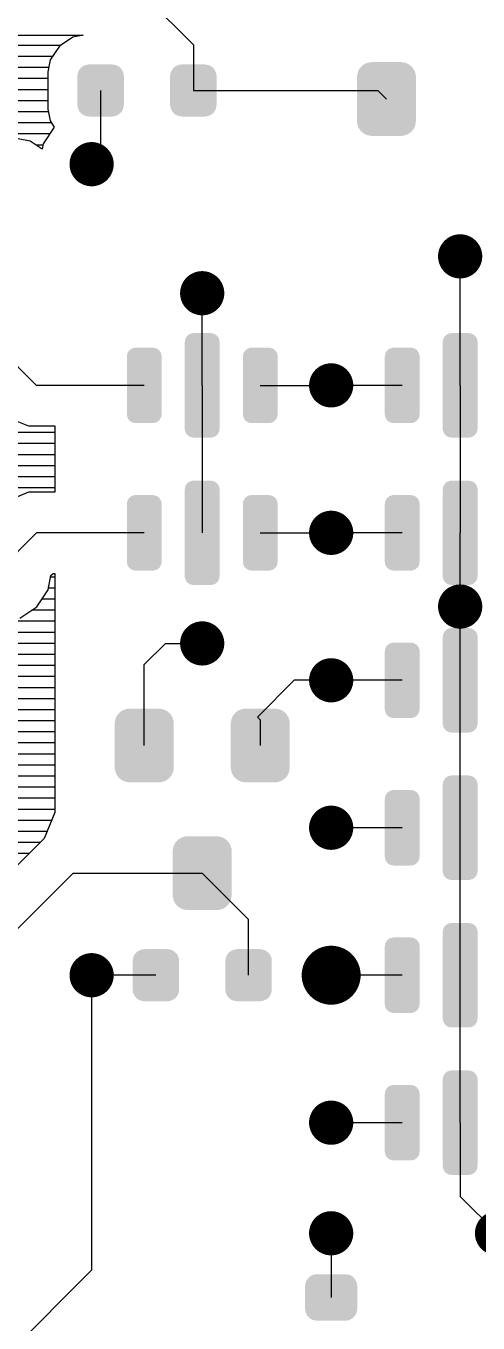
# Model space of a CAD drawing. Extents: x 295 to 953, y 10 to 290.
# Drawn here: x 822.05 to 839.19, y 142.15 to 191.31 of the extents above; entities that cross this region are included whole.
import ezdxf

# ---------------------------------------------------------------- set-up
doc = ezdxf.new("R2010")
doc.units = 0
doc.header["$LTSCALE"] = 5
doc.header["$MEASUREMENT"] = 0
doc.layers.get('0').update_dxf_attribs({"linetype": 'CONTINUOUS', "lineweight": 25})
doc.layers.add('DV-DPO-A6_BOT', color=7, linetype='CONTINUOUS')

msp = doc.modelspace()

# ---------------------------------------------------------------- linework, layer by layer
for points, const_width in [([(824.956, 186.069, -1), (824.118, 186.069, -1)], 0.838), ([(838.926, 182.576, -1), (838.088, 182.576, -1)], 0.838), ([(829.147, 181.179, -1), (828.309, 181.179, -1)], 0.838), ([(834.036, 177.687, -1), (833.198, 177.687, -1)], 0.838), ([(834.036, 172.099, -1), (833.198, 172.099, -1)], 0.838), ([(838.926, 169.305, -1), (838.088, 169.305, -1)], 0.838), ([(829.147, 167.908, -1), (828.309, 167.908, -1)], 0.838), ([(834.036, 166.511, -1), (833.198, 166.511, -1)], 0.838), ([(834.036, 160.923, -1), (833.198, 160.923, -1)], 0.838), ([(834.176, 155.335, -1), (833.059, 155.335, -1)], 1.118), ([(824.956, 155.335, -1), (824.118, 155.335, -1)], 0.838), ([(834.036, 149.747, -1), (833.198, 149.747, -1)], 0.838), ([(834.036, 145.556, -1), (833.198, 145.556, -1)], 0.838), ([(840.323, 145.556, -1), (839.485, 145.556, -1)], 0.838)]:
    msp.add_lwpolyline(points, format="xyb", close=True, dxfattribs=dict(const_width=const_width))
for points in [[(825.666, 189.674), (825.581, 189.761), (824.086, 189.674), (824.178, 189.761)], [(825.581, 189.761), (825.563, 189.77), (824.178, 189.761), (824.187, 189.77)], [(825.563, 189.77), (825.457, 189.826), (824.187, 189.77), (824.304, 189.826)], [(825.457, 189.826), (825.428, 189.83), (824.304, 189.826), (824.313, 189.83)], [(825.428, 189.83), (825.319, 189.848), (824.313, 189.83), (824.436, 189.848)], [(825.319, 189.848), (825.319, 189.852), (824.436, 189.848), (824.436, 189.852)], [(829.181, 189.674), (829.096, 189.761), (827.601, 189.674), (827.693, 189.761)], [(829.096, 189.761), (829.078, 189.77), (827.693, 189.761), (827.702, 189.77)], [(829.078, 189.77), (828.972, 189.826), (827.702, 189.77), (827.818, 189.826)], [(828.972, 189.826), (828.943, 189.83), (827.818, 189.826), (827.828, 189.83)], [(828.943, 189.83), (828.834, 189.848), (827.828, 189.83), (827.951, 189.848)], [(828.834, 189.848), (828.834, 189.852), (827.951, 189.848), (827.951, 189.852)], [(836.737, 189.676), (836.691, 189.746), (834.682, 189.676), (834.742, 189.746)], [(836.691, 189.746), (836.632, 189.796), (834.742, 189.746), (834.785, 189.796)], [(836.632, 189.796), (836.571, 189.848), (834.785, 189.796), (834.864, 189.848)], [(836.571, 189.848), (836.496, 189.883), (834.864, 189.848), (834.917, 189.883)], [(836.496, 189.883), (836.428, 189.913), (834.917, 189.883), (835.017, 189.913)], [(836.428, 189.913), (836.319, 189.929), (835.017, 189.913), (835.068, 189.929)], [(836.319, 189.929), (836.272, 189.935), (835.068, 189.929), (835.154, 189.935)], [(825.758, 189.413), (825.739, 189.536), (823.998, 189.413), (824.018, 189.536)], [(825.758, 189.41), (825.758, 189.413), (823.998, 189.41), (823.998, 189.413)], [(825.758, 188.315), (825.758, 189.41), (823.998, 188.315), (823.998, 189.41)], [(825.739, 189.536), (825.732, 189.551), (824.018, 189.536), (824.021, 189.551)], [(825.732, 189.551), (825.678, 189.661), (824.021, 189.551), (824.08, 189.661)], [(825.678, 189.661), (825.666, 189.674), (824.08, 189.661), (824.086, 189.674)], [(829.273, 189.413), (829.254, 189.536), (827.513, 189.413), (827.533, 189.536)], [(829.273, 189.41), (829.273, 189.413), (827.513, 189.41), (827.513, 189.413)], [(829.273, 188.315), (829.273, 189.41), (827.513, 188.315), (827.513, 189.41)], [(829.254, 189.536), (829.247, 189.551), (827.533, 189.536), (827.536, 189.551)], [(829.247, 189.551), (829.193, 189.661), (827.536, 189.551), (827.595, 189.661)], [(829.193, 189.661), (829.181, 189.674), (827.595, 189.661), (827.601, 189.674)], [(836.83, 189.377), (836.824, 189.463), (834.595, 189.377), (834.608, 189.463)], [(836.83, 187.7), (836.83, 189.377), (834.595, 187.7), (834.595, 189.377)], [(836.824, 189.463), (836.802, 189.533), (834.608, 189.463), (834.618, 189.533)], [(836.802, 189.533), (836.778, 189.614), (834.618, 189.533), (834.654, 189.614)], [(836.778, 189.614), (836.737, 189.676), (834.654, 189.614), (834.682, 189.676)], [(825.758, 188.312), (825.758, 188.315), (823.998, 188.312), (823.998, 188.315)], [(825.737, 188.189), (825.758, 188.312), (824.016, 188.189), (823.998, 188.312)], [(829.273, 188.312), (829.273, 188.315), (827.513, 188.312), (827.513, 188.315)], [(829.252, 188.189), (829.273, 188.312), (827.531, 188.189), (827.513, 188.312)], [(825.735, 188.175), (825.737, 188.189), (824.023, 188.175), (824.016, 188.189)], [(825.676, 188.064), (825.735, 188.175), (824.077, 188.064), (824.023, 188.175)], [(825.669, 188.051), (825.676, 188.064), (824.09, 188.051), (824.077, 188.064)], [(825.578, 187.964), (825.669, 188.051), (824.175, 187.964), (824.09, 188.051)], [(825.568, 187.955), (825.578, 187.964), (824.192, 187.955), (824.175, 187.964)], [(825.452, 187.899), (825.568, 187.955), (824.299, 187.899), (824.192, 187.955)], [(825.442, 187.895), (825.452, 187.899), (824.327, 187.895), (824.299, 187.899)], [(825.319, 187.877), (825.442, 187.895), (824.436, 187.877), (824.327, 187.895)], [(825.319, 187.874), (825.319, 187.877), (824.436, 187.874), (824.436, 187.877)], [(829.249, 188.175), (829.252, 188.189), (827.538, 188.175), (827.531, 188.189)], [(829.191, 188.064), (829.249, 188.175), (827.592, 188.064), (827.538, 188.175)], [(829.184, 188.051), (829.191, 188.064), (827.604, 188.051), (827.592, 188.064)], [(829.093, 187.964), (829.184, 188.051), (827.689, 187.964), (827.604, 188.051)], [(829.083, 187.955), (829.093, 187.964), (827.707, 187.955), (827.689, 187.964)], [(828.967, 187.899), (829.083, 187.955), (827.813, 187.899), (827.707, 187.955)], [(828.957, 187.895), (828.967, 187.899), (827.842, 187.895), (827.813, 187.899)], [(828.834, 187.877), (828.957, 187.895), (827.951, 187.877), (827.842, 187.895)], [(828.834, 187.874), (828.834, 187.877), (827.951, 187.874), (827.951, 187.877)], [(836.818, 187.614), (836.83, 187.7), (834.602, 187.614), (834.595, 187.7)], [(836.808, 187.544), (836.818, 187.614), (834.623, 187.544), (834.602, 187.614)], [(836.772, 187.463), (836.808, 187.544), (834.648, 187.463), (834.623, 187.544)], [(836.743, 187.401), (836.772, 187.463), (834.689, 187.401), (834.648, 187.463)], [(836.684, 187.331), (836.743, 187.401), (834.735, 187.331), (834.689, 187.401)], [(836.641, 187.281), (836.684, 187.331), (834.793, 187.281), (834.735, 187.331)], [(836.561, 187.229), (836.641, 187.281), (834.854, 187.229), (834.793, 187.281)], [(836.509, 187.194), (836.561, 187.229), (834.93, 187.194), (834.854, 187.229)], [(836.409, 187.164), (836.509, 187.194), (834.998, 187.164), (834.93, 187.194)], [(836.358, 187.148), (836.409, 187.164), (835.107, 187.148), (834.998, 187.164)], [(836.272, 187.141), (836.358, 187.148), (835.154, 187.141), (835.107, 187.148)], [(829.386, 179.366), (829.36, 179.457), (828.074, 179.366), (828.091, 179.457)], [(829.36, 179.457), (829.352, 179.482), (828.091, 179.457), (828.107, 179.482)], [(829.352, 179.482), (829.294, 179.559), (828.107, 179.482), (828.155, 179.559)], [(829.294, 179.559), (829.279, 179.578), (828.155, 179.559), (828.181, 179.578)], [(829.279, 179.578), (829.193, 179.632), (828.181, 179.578), (828.252, 179.632)], [(829.193, 179.632), (829.176, 179.642), (828.252, 179.632), (828.289, 179.642)], [(829.176, 179.642), (829.058, 179.664), (828.289, 179.642), (828.367, 179.664)], [(829.058, 179.664), (829.058, 179.665), (828.367, 179.664), (828.368, 179.665)], [(829.058, 179.665), (829.058, 179.666), (828.368, 179.665), (828.398, 179.666)], [(829.058, 179.666), (829.058, 179.668), (828.398, 179.666), (828.398, 179.668)], [(839.165, 179.366), (839.139, 179.457), (837.853, 179.366), (837.87, 179.457)], [(839.139, 179.457), (839.131, 179.482), (837.87, 179.457), (837.886, 179.482)], [(839.131, 179.482), (839.073, 179.559), (837.886, 179.482), (837.934, 179.559)], [(839.073, 179.559), (839.058, 179.578), (837.934, 179.559), (837.96, 179.578)], [(839.058, 179.578), (838.972, 179.632), (837.96, 179.578), (838.031, 179.632)], [(838.972, 179.632), (838.955, 179.642), (838.031, 179.632), (838.068, 179.642)], [(838.955, 179.642), (838.837, 179.664), (838.068, 179.642), (838.146, 179.664)], [(838.837, 179.664), (838.837, 179.665), (838.146, 179.664), (838.147, 179.665)], [(838.837, 179.665), (838.837, 179.666), (838.147, 179.665), (838.177, 179.666)], [(838.837, 179.666), (838.837, 179.668), (838.177, 179.666), (838.177, 179.668)], [(827.165, 178.906), (827.156, 178.935), (825.895, 178.906), (825.912, 178.935)], [(827.156, 178.935), (827.1, 179.009), (825.912, 178.935), (825.958, 179.009)], [(827.1, 179.009), (827.083, 179.031), (825.958, 179.009), (825.988, 179.031)], [(827.083, 179.031), (827.001, 179.082), (825.988, 179.031), (826.054, 179.082)], [(827.001, 179.082), (826.98, 179.095), (826.054, 179.082), (826.099, 179.095)], [(826.98, 179.095), (826.87, 179.116), (826.099, 179.095), (826.171, 179.116)], [(826.87, 179.116), (826.862, 179.117), (826.171, 179.116), (826.202, 179.117)], [(829.387, 179.338), (829.386, 179.366), (828.069, 179.338), (828.074, 179.366)], [(829.387, 179.335), (829.387, 179.338), (828.069, 179.335), (828.069, 179.338)], [(829.387, 176.038), (829.387, 179.335), (828.069, 176.038), (828.069, 179.335)], [(831.562, 178.906), (831.554, 178.935), (830.292, 178.906), (830.31, 178.935)], [(831.554, 178.935), (831.498, 179.009), (830.31, 178.935), (830.356, 179.009)], [(831.498, 179.009), (831.481, 179.031), (830.356, 179.009), (830.385, 179.031)], [(831.481, 179.031), (831.399, 179.082), (830.385, 179.031), (830.452, 179.082)], [(831.399, 179.082), (831.378, 179.095), (830.452, 179.082), (830.497, 179.095)], [(831.378, 179.095), (831.267, 179.116), (830.497, 179.095), (830.568, 179.116)], [(831.267, 179.116), (831.259, 179.117), (830.568, 179.116), (830.6, 179.117)], [(836.944, 178.906), (836.935, 178.935), (835.674, 178.906), (835.691, 178.935)], [(836.935, 178.935), (836.879, 179.009), (835.691, 178.935), (835.737, 179.009)], [(836.879, 179.009), (836.862, 179.031), (835.737, 179.009), (835.767, 179.031)], [(836.862, 179.031), (836.78, 179.082), (835.767, 179.031), (835.833, 179.082)], [(836.78, 179.082), (836.759, 179.095), (835.833, 179.082), (835.878, 179.095)], [(836.759, 179.095), (836.649, 179.116), (835.878, 179.095), (835.95, 179.116)], [(836.649, 179.116), (836.641, 179.117), (835.95, 179.116), (835.981, 179.117)], [(839.166, 179.338), (839.165, 179.366), (837.848, 179.338), (837.853, 179.366)], [(839.166, 179.335), (839.166, 179.338), (837.848, 179.335), (837.848, 179.338)], [(839.166, 176.038), (839.166, 179.335), (837.848, 176.038), (837.848, 179.335)], [(827.191, 178.787), (827.19, 178.819), (825.872, 178.787), (825.878, 178.819)], [(827.191, 176.586), (827.191, 178.787), (825.872, 176.586), (825.872, 178.787)], [(827.19, 178.819), (827.165, 178.906), (825.878, 178.819), (825.895, 178.906)], [(831.589, 178.787), (831.587, 178.819), (830.27, 178.787), (830.276, 178.819)], [(831.589, 176.586), (831.589, 178.787), (830.27, 176.586), (830.27, 178.787)], [(831.587, 178.819), (831.562, 178.906), (830.276, 178.819), (830.292, 178.906)], [(836.97, 178.787), (836.969, 178.819), (835.651, 178.787), (835.657, 178.819)], [(836.97, 176.586), (836.97, 178.787), (835.651, 176.586), (835.651, 178.787)], [(836.969, 178.819), (836.944, 178.906), (835.657, 178.819), (835.674, 178.906)], [(827.185, 176.554), (827.191, 176.586), (825.874, 176.554), (825.872, 176.586)], [(827.169, 176.467), (827.185, 176.554), (825.899, 176.467), (825.874, 176.554)], [(827.151, 176.438), (827.169, 176.467), (825.907, 176.438), (825.899, 176.467)], [(831.583, 176.554), (831.589, 176.586), (830.272, 176.554), (830.27, 176.586)], [(831.567, 176.467), (831.583, 176.554), (830.297, 176.467), (830.272, 176.554)], [(831.549, 176.438), (831.567, 176.467), (830.305, 176.438), (830.297, 176.467)], [(836.964, 176.554), (836.97, 176.586), (835.653, 176.554), (835.651, 176.586)], [(836.948, 176.467), (836.964, 176.554), (835.678, 176.467), (835.653, 176.554)], [(836.93, 176.438), (836.948, 176.467), (835.686, 176.438), (835.678, 176.467)], [(827.106, 176.364), (827.151, 176.438), (825.963, 176.364), (825.907, 176.438)], [(827.076, 176.342), (827.106, 176.364), (825.98, 176.342), (825.963, 176.364)], [(827.009, 176.291), (827.076, 176.342), (826.063, 176.291), (825.98, 176.342)], [(826.965, 176.278), (827.009, 176.291), (826.083, 176.278), (826.063, 176.291)], [(826.893, 176.258), (826.965, 176.278), (826.194, 176.258), (826.083, 176.278)], [(826.862, 176.256), (826.893, 176.258), (826.202, 176.256), (826.194, 176.258)], [(829.387, 176.035), (829.387, 176.038), (828.069, 176.035), (828.069, 176.038)], [(829.381, 176.006), (829.387, 176.035), (828.07, 176.006), (828.069, 176.035)], [(829.364, 175.917), (829.381, 176.006), (828.096, 175.917), (828.07, 176.006)], [(831.503, 176.364), (831.549, 176.438), (830.361, 176.364), (830.305, 176.438)], [(831.474, 176.342), (831.503, 176.364), (830.378, 176.342), (830.361, 176.364)], [(831.407, 176.291), (831.474, 176.342), (830.46, 176.291), (830.378, 176.342)], [(831.363, 176.278), (831.407, 176.291), (830.481, 176.278), (830.46, 176.291)], [(831.291, 176.258), (831.363, 176.278), (830.592, 176.258), (830.481, 176.278)], [(831.259, 176.256), (831.291, 176.258), (830.6, 176.256), (830.592, 176.258)], [(836.885, 176.364), (836.93, 176.438), (835.742, 176.364), (835.686, 176.438)], [(836.855, 176.342), (836.885, 176.364), (835.759, 176.342), (835.742, 176.364)], [(836.788, 176.291), (836.855, 176.342), (835.842, 176.291), (835.759, 176.342)], [(836.744, 176.278), (836.788, 176.291), (835.862, 176.278), (835.842, 176.291)], [(836.672, 176.258), (836.744, 176.278), (835.973, 176.258), (835.862, 176.278)], [(836.641, 176.256), (836.672, 176.258), (835.981, 176.256), (835.973, 176.258)], [(839.166, 176.035), (839.166, 176.038), (837.848, 176.035), (837.848, 176.038)], [(839.16, 176.006), (839.166, 176.035), (837.849, 176.006), (837.848, 176.035)], [(839.143, 175.917), (839.16, 176.006), (837.875, 175.917), (837.849, 176.006)], [(829.347, 175.889), (829.364, 175.917), (828.103, 175.889), (828.096, 175.917)], [(829.299, 175.815), (829.347, 175.889), (828.16, 175.815), (828.103, 175.889)], [(829.27, 175.793), (829.299, 175.815), (828.177, 175.793), (828.16, 175.815)], [(829.202, 175.742), (829.27, 175.793), (828.258, 175.742), (828.177, 175.793)], [(829.155, 175.73), (829.202, 175.742), (828.279, 175.73), (828.258, 175.742)], [(829.086, 175.71), (829.155, 175.73), (828.383, 175.71), (828.279, 175.73)], [(829.058, 175.709), (829.086, 175.71), (828.389, 175.709), (828.383, 175.71)], [(829.058, 175.707), (829.058, 175.709), (828.398, 175.707), (828.389, 175.709)], [(829.058, 175.706), (829.058, 175.707), (828.398, 175.706), (828.398, 175.707)], [(839.126, 175.889), (839.143, 175.917), (837.882, 175.889), (837.875, 175.917)], [(839.078, 175.815), (839.126, 175.889), (837.939, 175.815), (837.882, 175.889)], [(839.049, 175.793), (839.078, 175.815), (837.956, 175.793), (837.939, 175.815)], [(838.981, 175.742), (839.049, 175.793), (838.037, 175.742), (837.956, 175.793)], [(838.934, 175.73), (838.981, 175.742), (838.058, 175.73), (838.037, 175.742)], [(838.865, 175.71), (838.934, 175.73), (838.162, 175.71), (838.058, 175.73)], [(838.837, 175.709), (838.865, 175.71), (838.168, 175.709), (838.162, 175.71)], [(838.837, 175.707), (838.837, 175.709), (838.177, 175.707), (838.168, 175.709)], [(838.837, 175.706), (838.837, 175.707), (838.177, 175.706), (838.177, 175.707)], [(829.279, 173.99), (829.193, 174.044), (828.181, 173.99), (828.252, 174.044)], [(829.193, 174.044), (829.176, 174.054), (828.252, 174.044), (828.289, 174.054)], [(829.176, 174.054), (829.058, 174.076), (828.289, 174.054), (828.367, 174.076)], [(829.058, 174.076), (829.058, 174.077), (828.367, 174.076), (828.368, 174.077)], [(829.058, 174.077), (829.058, 174.078), (828.368, 174.077), (828.398, 174.078)], [(829.058, 174.078), (829.058, 174.08), (828.398, 174.078), (828.398, 174.08)], [(839.058, 173.99), (838.972, 174.044), (837.96, 173.99), (838.031, 174.044)], [(838.972, 174.044), (838.955, 174.054), (838.031, 174.044), (838.068, 174.054)], [(838.955, 174.054), (838.837, 174.076), (838.068, 174.054), (838.146, 174.076)], [(838.837, 174.076), (838.837, 174.077), (838.146, 174.076), (838.147, 174.077)], [(838.837, 174.077), (838.837, 174.078), (838.147, 174.077), (838.177, 174.078)], [(838.837, 174.078), (838.837, 174.08), (838.177, 174.078), (838.177, 174.08)], [(826.98, 173.507), (826.87, 173.528), (826.099, 173.507), (826.171, 173.528)], [(826.87, 173.528), (826.862, 173.529), (826.171, 173.528), (826.202, 173.529)], [(829.387, 173.75), (829.386, 173.778), (828.069, 173.75), (828.074, 173.778)], [(829.387, 173.747), (829.387, 173.75), (828.069, 173.747), (828.069, 173.75)], [(829.387, 170.45), (829.387, 173.747), (828.069, 170.45), (828.069, 173.747)], [(829.386, 173.778), (829.36, 173.869), (828.074, 173.778), (828.091, 173.869)], [(829.36, 173.869), (829.352, 173.894), (828.091, 173.869), (828.107, 173.894)], [(829.352, 173.894), (829.294, 173.971), (828.107, 173.894), (828.155, 173.971)], [(829.294, 173.971), (829.279, 173.99), (828.155, 173.971), (828.181, 173.99)], [(831.378, 173.507), (831.267, 173.528), (830.497, 173.507), (830.568, 173.528)], [(831.267, 173.528), (831.259, 173.529), (830.568, 173.528), (830.6, 173.529)], [(836.759, 173.507), (836.649, 173.528), (835.878, 173.507), (835.95, 173.528)], [(836.649, 173.528), (836.641, 173.529), (835.95, 173.528), (835.981, 173.529)], [(839.166, 173.75), (839.165, 173.778), (837.848, 173.75), (837.853, 173.778)], [(839.166, 173.747), (839.166, 173.75), (837.848, 173.747), (837.848, 173.75)], [(839.166, 170.45), (839.166, 173.747), (837.848, 170.45), (837.848, 173.747)], [(839.165, 173.778), (839.139, 173.869), (837.853, 173.778), (837.87, 173.869)], [(839.139, 173.869), (839.131, 173.894), (837.87, 173.869), (837.886, 173.894)], [(839.131, 173.894), (839.073, 173.971), (837.886, 173.894), (837.934, 173.971)], [(839.073, 173.971), (839.058, 173.99), (837.934, 173.971), (837.96, 173.99)], [(827.191, 173.199), (827.19, 173.231), (825.872, 173.199), (825.878, 173.231)], [(827.191, 170.998), (827.191, 173.199), (825.872, 170.998), (825.872, 173.199)], [(827.19, 173.231), (827.165, 173.318), (825.878, 173.231), (825.895, 173.318)], [(827.165, 173.318), (827.156, 173.347), (825.895, 173.318), (825.912, 173.347)], [(827.156, 173.347), (827.1, 173.421), (825.912, 173.347), (825.958, 173.421)], [(827.1, 173.421), (827.083, 173.443), (825.958, 173.421), (825.988, 173.443)], [(827.083, 173.443), (827.001, 173.494), (825.988, 173.443), (826.054, 173.494)], [(827.001, 173.494), (826.98, 173.507), (826.054, 173.494), (826.099, 173.507)], [(831.589, 173.199), (831.587, 173.231), (830.27, 173.199), (830.276, 173.231)], [(831.589, 170.998), (831.589, 173.199), (830.27, 170.998), (830.27, 173.199)], [(831.587, 173.231), (831.562, 173.318), (830.276, 173.231), (830.292, 173.318)], [(831.562, 173.318), (831.554, 173.347), (830.292, 173.318), (830.31, 173.347)], [(831.554, 173.347), (831.498, 173.421), (830.31, 173.347), (830.356, 173.421)], [(831.498, 173.421), (831.481, 173.443), (830.356, 173.421), (830.385, 173.443)], [(831.481, 173.443), (831.399, 173.494), (830.385, 173.443), (830.452, 173.494)], [(831.399, 173.494), (831.378, 173.507), (830.452, 173.494), (830.497, 173.507)], [(836.97, 173.199), (836.969, 173.231), (835.651, 173.199), (835.657, 173.231)], [(836.97, 170.998), (836.97, 173.199), (835.651, 170.998), (835.651, 173.199)], [(836.969, 173.231), (836.944, 173.318), (835.657, 173.231), (835.674, 173.318)], [(836.944, 173.318), (836.935, 173.347), (835.674, 173.318), (835.691, 173.347)], [(836.935, 173.347), (836.879, 173.421), (835.691, 173.347), (835.737, 173.421)], [(836.879, 173.421), (836.862, 173.443), (835.737, 173.421), (835.767, 173.443)], [(836.862, 173.443), (836.78, 173.494), (835.767, 173.443), (835.833, 173.494)], [(836.78, 173.494), (836.759, 173.507), (835.833, 173.494), (835.878, 173.507)], [(827.185, 170.966), (827.191, 170.998), (825.874, 170.966), (825.872, 170.998)], [(827.169, 170.879), (827.185, 170.966), (825.899, 170.879), (825.874, 170.966)], [(827.151, 170.85), (827.169, 170.879), (825.907, 170.85), (825.899, 170.879)], [(827.106, 170.776), (827.151, 170.85), (825.963, 170.776), (825.907, 170.85)], [(827.076, 170.754), (827.106, 170.776), (825.98, 170.754), (825.963, 170.776)], [(827.009, 170.703), (827.076, 170.754), (826.063, 170.703), (825.98, 170.754)], [(826.965, 170.69), (827.009, 170.703), (826.083, 170.69), (826.063, 170.703)], [(826.893, 170.67), (826.965, 170.69), (826.194, 170.67), (826.083, 170.69)], [(826.862, 170.668), (826.893, 170.67), (826.202, 170.668), (826.194, 170.67)], [(831.583, 170.966), (831.589, 170.998), (830.272, 170.966), (830.27, 170.998)], [(831.567, 170.879), (831.583, 170.966), (830.297, 170.879), (830.272, 170.966)], [(831.549, 170.85), (831.567, 170.879), (830.305, 170.85), (830.297, 170.879)], [(831.503, 170.776), (831.549, 170.85), (830.361, 170.776), (830.305, 170.85)], [(831.474, 170.754), (831.503, 170.776), (830.378, 170.754), (830.361, 170.776)], [(831.407, 170.703), (831.474, 170.754), (830.46, 170.703), (830.378, 170.754)], [(831.363, 170.69), (831.407, 170.703), (830.481, 170.69), (830.46, 170.703)], [(831.291, 170.67), (831.363, 170.69), (830.592, 170.67), (830.481, 170.69)], [(831.259, 170.668), (831.291, 170.67), (830.6, 170.668), (830.592, 170.67)], [(836.964, 170.966), (836.97, 170.998), (835.653, 170.966), (835.651, 170.998)], [(836.948, 170.879), (836.964, 170.966), (835.678, 170.879), (835.653, 170.966)], [(836.93, 170.85), (836.948, 170.879), (835.686, 170.85), (835.678, 170.879)], [(836.885, 170.776), (836.93, 170.85), (835.742, 170.776), (835.686, 170.85)], [(836.855, 170.754), (836.885, 170.776), (835.759, 170.754), (835.742, 170.776)], [(836.788, 170.703), (836.855, 170.754), (835.842, 170.703), (835.759, 170.754)], [(836.744, 170.69), (836.788, 170.703), (835.862, 170.69), (835.842, 170.703)], [(836.672, 170.67), (836.744, 170.69), (835.973, 170.67), (835.862, 170.69)], [(836.641, 170.668), (836.672, 170.67), (835.981, 170.668), (835.973, 170.67)], [(829.387, 170.447), (829.387, 170.45), (828.069, 170.447), (828.069, 170.45)], [(829.381, 170.418), (829.387, 170.447), (828.07, 170.418), (828.069, 170.447)], [(829.364, 170.329), (829.381, 170.418), (828.096, 170.329), (828.07, 170.418)], [(829.347, 170.301), (829.364, 170.329), (828.103, 170.301), (828.096, 170.329)], [(829.299, 170.227), (829.347, 170.301), (828.16, 170.227), (828.103, 170.301)], [(829.27, 170.205), (829.299, 170.227), (828.177, 170.205), (828.16, 170.227)], [(829.202, 170.154), (829.27, 170.205), (828.258, 170.154), (828.177, 170.205)], [(829.155, 170.142), (829.202, 170.154), (828.279, 170.142), (828.258, 170.154)], [(829.086, 170.122), (829.155, 170.142), (828.383, 170.122), (828.279, 170.142)], [(829.058, 170.121), (829.086, 170.122), (828.389, 170.121), (828.383, 170.122)], [(829.058, 170.119), (829.058, 170.121), (828.398, 170.119), (828.389, 170.121)], [(829.058, 170.118), (829.058, 170.119), (828.398, 170.118), (828.398, 170.119)], [(839.166, 170.447), (839.166, 170.45), (837.848, 170.447), (837.848, 170.45)], [(839.16, 170.418), (839.166, 170.447), (837.849, 170.418), (837.848, 170.447)], [(839.143, 170.329), (839.16, 170.418), (837.875, 170.329), (837.849, 170.418)], [(839.126, 170.301), (839.143, 170.329), (837.882, 170.301), (837.875, 170.329)], [(839.078, 170.227), (839.126, 170.301), (837.939, 170.227), (837.882, 170.301)], [(839.049, 170.205), (839.078, 170.227), (837.956, 170.205), (837.939, 170.227)], [(838.981, 170.154), (839.049, 170.205), (838.037, 170.154), (837.956, 170.205)], [(838.934, 170.142), (838.981, 170.154), (838.058, 170.142), (838.037, 170.154)], [(838.865, 170.122), (838.934, 170.142), (838.162, 170.122), (838.058, 170.142)], [(838.837, 170.121), (838.865, 170.122), (838.168, 170.121), (838.162, 170.122)], [(838.837, 170.119), (838.837, 170.121), (838.177, 170.119), (838.168, 170.121)], [(838.837, 170.118), (838.837, 170.119), (838.177, 170.118), (838.177, 170.119)], [(839.166, 168.162), (839.165, 168.19), (837.848, 168.162), (837.853, 168.19)], [(839.166, 168.159), (839.166, 168.162), (837.848, 168.159), (837.848, 168.162)], [(839.166, 164.862), (839.166, 168.159), (837.848, 164.862), (837.848, 168.159)], [(839.165, 168.19), (839.139, 168.281), (837.853, 168.19), (837.87, 168.281)], [(839.139, 168.281), (839.131, 168.306), (837.87, 168.281), (837.886, 168.306)], [(839.131, 168.306), (839.073, 168.383), (837.886, 168.306), (837.934, 168.383)], [(839.073, 168.383), (839.058, 168.402), (837.934, 168.383), (837.96, 168.402)], [(839.058, 168.402), (838.972, 168.456), (837.96, 168.402), (838.031, 168.456)], [(838.972, 168.456), (838.955, 168.466), (838.031, 168.456), (838.068, 168.466)], [(838.955, 168.466), (838.837, 168.488), (838.068, 168.466), (838.146, 168.488)], [(838.837, 168.488), (838.837, 168.489), (838.146, 168.488), (838.147, 168.489)], [(838.837, 168.489), (838.837, 168.49), (838.147, 168.489), (838.177, 168.49)], [(838.837, 168.49), (838.837, 168.492), (838.177, 168.49), (838.177, 168.492)], [(836.97, 167.611), (836.969, 167.643), (835.651, 167.611), (835.657, 167.643)], [(836.969, 167.643), (836.944, 167.73), (835.657, 167.643), (835.674, 167.73)], [(836.944, 167.73), (836.935, 167.759), (835.674, 167.73), (835.691, 167.759)], [(836.935, 167.759), (836.879, 167.833), (835.691, 167.759), (835.737, 167.833)], [(836.879, 167.833), (836.862, 167.855), (835.737, 167.833), (835.767, 167.855)], [(836.862, 167.855), (836.78, 167.906), (835.767, 167.855), (835.833, 167.906)], [(836.78, 167.906), (836.759, 167.919), (835.833, 167.906), (835.878, 167.919)], [(836.759, 167.919), (836.649, 167.94), (835.878, 167.919), (835.95, 167.94)], [(836.649, 167.94), (836.641, 167.941), (835.95, 167.94), (835.981, 167.941)], [(836.97, 165.41), (836.97, 167.611), (835.651, 165.41), (835.651, 167.611)], [(827.597, 165.116), (827.556, 165.179), (825.473, 165.116), (825.501, 165.179)], [(827.556, 165.179), (827.51, 165.248), (825.501, 165.179), (825.561, 165.248)], [(827.51, 165.248), (827.451, 165.298), (825.561, 165.248), (825.604, 165.298)], [(827.451, 165.298), (827.39, 165.351), (825.604, 165.298), (825.683, 165.351)], [(827.39, 165.351), (827.314, 165.385), (825.683, 165.351), (825.736, 165.385)], [(827.314, 165.385), (827.247, 165.415), (825.736, 165.385), (825.836, 165.415)], [(827.247, 165.415), (827.138, 165.431), (825.836, 165.415), (825.887, 165.431)], [(827.138, 165.431), (827.091, 165.438), (825.887, 165.431), (825.973, 165.438)], [(831.994, 165.116), (831.953, 165.179), (829.871, 165.116), (829.899, 165.179)], [(831.953, 165.179), (831.908, 165.248), (829.899, 165.179), (829.959, 165.248)], [(831.908, 165.248), (831.849, 165.298), (829.959, 165.248), (830.002, 165.298)], [(831.849, 165.298), (831.788, 165.351), (830.002, 165.298), (830.081, 165.351)], [(831.788, 165.351), (831.712, 165.385), (830.081, 165.351), (830.134, 165.385)], [(831.712, 165.385), (831.644, 165.415), (830.134, 165.385), (830.234, 165.415)], [(831.644, 165.415), (831.536, 165.431), (830.234, 165.415), (830.284, 165.431)], [(831.536, 165.431), (831.488, 165.438), (830.284, 165.431), (830.371, 165.438)], [(836.964, 165.378), (836.97, 165.41), (835.653, 165.378), (835.651, 165.41)], [(836.948, 165.291), (836.964, 165.378), (835.678, 165.291), (835.653, 165.378)], [(836.93, 165.262), (836.948, 165.291), (835.686, 165.262), (835.678, 165.291)], [(836.885, 165.188), (836.93, 165.262), (835.742, 165.188), (835.686, 165.262)], [(836.855, 165.166), (836.885, 165.188), (835.759, 165.166), (835.742, 165.188)], [(836.788, 165.115), (836.855, 165.166), (835.842, 165.115), (835.759, 165.166)], [(827.649, 164.879), (827.643, 164.965), (825.414, 164.879), (825.427, 164.965)], [(827.649, 163.203), (827.649, 164.879), (825.414, 163.203), (825.414, 164.879)], [(827.643, 164.965), (827.621, 165.035), (825.427, 164.965), (825.436, 165.035)], [(827.621, 165.035), (827.597, 165.116), (825.436, 165.035), (825.473, 165.116)], [(832.047, 164.879), (832.04, 164.965), (829.812, 164.879), (829.824, 164.965)], [(832.047, 163.203), (832.047, 164.879), (829.812, 163.203), (829.812, 164.879)], [(832.04, 164.965), (832.019, 165.035), (829.824, 164.965), (829.834, 165.035)], [(832.019, 165.035), (831.994, 165.116), (829.834, 165.035), (829.871, 165.116)], [(836.744, 165.102), (836.788, 165.115), (835.862, 165.102), (835.842, 165.115)], [(836.672, 165.082), (836.744, 165.102), (835.973, 165.082), (835.862, 165.102)], [(836.641, 165.08), (836.672, 165.082), (835.981, 165.08), (835.973, 165.082)], [(839.166, 164.859), (839.166, 164.862), (837.848, 164.859), (837.848, 164.862)], [(839.16, 164.83), (839.166, 164.859), (837.849, 164.83), (837.848, 164.859)], [(839.143, 164.741), (839.16, 164.83), (837.875, 164.741), (837.849, 164.83)], [(839.126, 164.713), (839.143, 164.741), (837.882, 164.713), (837.875, 164.741)], [(839.078, 164.639), (839.126, 164.713), (837.939, 164.639), (837.882, 164.713)], [(839.049, 164.617), (839.078, 164.639), (837.956, 164.617), (837.939, 164.639)], [(838.981, 164.566), (839.049, 164.617), (838.037, 164.566), (837.956, 164.617)], [(838.934, 164.554), (838.981, 164.566), (838.058, 164.554), (838.037, 164.566)], [(838.865, 164.534), (838.934, 164.554), (838.162, 164.534), (838.058, 164.554)], [(838.837, 164.533), (838.865, 164.534), (838.168, 164.533), (838.162, 164.534)], [(838.837, 164.531), (838.837, 164.533), (838.177, 164.531), (838.168, 164.533)], [(838.837, 164.53), (838.837, 164.531), (838.177, 164.53), (838.177, 164.531)], [(827.637, 163.116), (827.649, 163.203), (825.421, 163.116), (825.414, 163.203)], [(832.035, 163.116), (832.047, 163.203), (829.819, 163.116), (829.812, 163.203)], [(827.627, 163.046), (827.637, 163.116), (825.442, 163.046), (825.421, 163.116)], [(827.59, 162.965), (827.627, 163.046), (825.467, 162.965), (825.442, 163.046)], [(827.562, 162.903), (827.59, 162.965), (825.508, 162.903), (825.467, 162.965)], [(827.503, 162.833), (827.562, 162.903), (825.553, 162.833), (825.508, 162.903)], [(827.46, 162.783), (827.503, 162.833), (825.612, 162.783), (825.553, 162.833)], [(827.38, 162.731), (827.46, 162.783), (825.673, 162.731), (825.612, 162.783)], [(827.328, 162.697), (827.38, 162.731), (825.749, 162.697), (825.673, 162.731)], [(832.025, 163.046), (832.035, 163.116), (829.84, 163.046), (829.819, 163.116)], [(831.988, 162.965), (832.025, 163.046), (829.865, 162.965), (829.84, 163.046)], [(831.96, 162.903), (831.988, 162.965), (829.906, 162.903), (829.865, 162.965)], [(831.901, 162.833), (831.96, 162.903), (829.951, 162.833), (829.906, 162.903)], [(831.857, 162.783), (831.901, 162.833), (830.01, 162.783), (829.951, 162.833)], [(831.778, 162.731), (831.857, 162.783), (830.071, 162.731), (830.01, 162.783)], [(831.726, 162.697), (831.778, 162.731), (830.147, 162.697), (830.071, 162.731)], [(839.139, 162.693), (839.131, 162.718), (837.87, 162.693), (837.886, 162.718)], [(839.131, 162.718), (839.073, 162.795), (837.886, 162.718), (837.934, 162.795)], [(839.073, 162.795), (839.058, 162.814), (837.934, 162.795), (837.96, 162.814)], [(839.058, 162.814), (838.972, 162.868), (837.96, 162.814), (838.031, 162.868)], [(838.972, 162.868), (838.955, 162.878), (838.031, 162.868), (838.068, 162.878)], [(838.955, 162.878), (838.837, 162.9), (838.068, 162.878), (838.146, 162.9)], [(838.837, 162.9), (838.837, 162.901), (838.146, 162.9), (838.147, 162.901)], [(838.837, 162.901), (838.837, 162.902), (838.147, 162.901), (838.177, 162.902)], [(838.837, 162.902), (838.837, 162.904), (838.177, 162.902), (838.177, 162.904)], [(827.228, 162.666), (827.328, 162.697), (825.817, 162.666), (825.749, 162.697)], [(827.177, 162.65), (827.228, 162.666), (825.926, 162.65), (825.817, 162.666)], [(827.091, 162.644), (827.177, 162.65), (825.973, 162.644), (825.926, 162.65)], [(831.626, 162.666), (831.726, 162.697), (830.215, 162.666), (830.147, 162.697)], [(831.575, 162.65), (831.626, 162.666), (830.323, 162.65), (830.215, 162.666)], [(831.488, 162.644), (831.575, 162.65), (830.371, 162.644), (830.323, 162.65)], [(836.935, 162.171), (836.879, 162.245), (835.691, 162.171), (835.737, 162.245)], [(836.879, 162.245), (836.862, 162.267), (835.737, 162.245), (835.767, 162.267)], [(836.862, 162.267), (836.78, 162.318), (835.767, 162.267), (835.833, 162.318)], [(836.78, 162.318), (836.759, 162.331), (835.833, 162.318), (835.878, 162.331)], [(836.759, 162.331), (836.649, 162.352), (835.878, 162.331), (835.95, 162.352)], [(836.649, 162.352), (836.641, 162.353), (835.95, 162.352), (835.981, 162.353)], [(839.166, 162.574), (839.165, 162.602), (837.848, 162.574), (837.853, 162.602)], [(839.166, 162.571), (839.166, 162.574), (837.848, 162.571), (837.848, 162.574)], [(839.166, 159.274), (839.166, 162.571), (837.848, 159.274), (837.848, 162.571)], [(839.165, 162.602), (839.139, 162.693), (837.853, 162.602), (837.87, 162.693)], [(836.97, 162.023), (836.969, 162.055), (835.651, 162.023), (835.657, 162.055)], [(836.97, 159.822), (836.97, 162.023), (835.651, 159.822), (835.651, 162.023)], [(836.969, 162.055), (836.944, 162.142), (835.657, 162.055), (835.674, 162.142)], [(836.944, 162.142), (836.935, 162.171), (835.674, 162.142), (835.691, 162.171)], [(829.817, 160.196), (829.793, 160.277), (827.633, 160.196), (827.669, 160.277)], [(829.793, 160.277), (829.752, 160.339), (827.669, 160.277), (827.697, 160.339)], [(829.752, 160.339), (829.706, 160.409), (827.697, 160.339), (827.757, 160.409)], [(829.706, 160.409), (829.647, 160.459), (827.757, 160.409), (827.8, 160.459)], [(829.647, 160.459), (829.586, 160.511), (827.8, 160.459), (827.879, 160.511)], [(829.586, 160.511), (829.511, 160.546), (827.879, 160.511), (827.932, 160.546)], [(829.511, 160.546), (829.443, 160.576), (827.932, 160.546), (828.032, 160.576)], [(829.443, 160.576), (829.334, 160.592), (828.032, 160.576), (828.083, 160.592)], [(829.334, 160.592), (829.287, 160.598), (828.083, 160.592), (828.169, 160.598)], [(829.845, 160.04), (829.839, 160.126), (827.61, 160.04), (827.623, 160.126)], [(829.845, 158.363), (829.845, 160.04), (827.61, 158.363), (827.61, 160.04)], [(829.839, 160.126), (829.817, 160.196), (827.623, 160.126), (827.633, 160.196)], [(836.964, 159.79), (836.97, 159.822), (835.653, 159.79), (835.651, 159.822)], [(836.948, 159.703), (836.964, 159.79), (835.678, 159.703), (835.653, 159.79)], [(836.93, 159.674), (836.948, 159.703), (835.686, 159.674), (835.678, 159.703)], [(836.885, 159.6), (836.93, 159.674), (835.742, 159.6), (835.686, 159.674)], [(836.855, 159.578), (836.885, 159.6), (835.759, 159.578), (835.742, 159.6)], [(836.788, 159.527), (836.855, 159.578), (835.842, 159.527), (835.759, 159.578)], [(836.744, 159.514), (836.788, 159.527), (835.862, 159.514), (835.842, 159.527)], [(836.672, 159.494), (836.744, 159.514), (835.973, 159.494), (835.862, 159.514)], [(836.641, 159.492), (836.672, 159.494), (835.981, 159.492), (835.973, 159.494)], [(839.166, 159.271), (839.166, 159.274), (837.848, 159.271), (837.848, 159.274)], [(839.16, 159.242), (839.166, 159.271), (837.849, 159.242), (837.848, 159.271)], [(839.143, 159.153), (839.16, 159.242), (837.875, 159.153), (837.849, 159.242)], [(839.126, 159.125), (839.143, 159.153), (837.882, 159.125), (837.875, 159.153)], [(839.078, 159.051), (839.126, 159.125), (837.939, 159.051), (837.882, 159.125)], [(839.049, 159.029), (839.078, 159.051), (837.956, 159.029), (837.939, 159.051)], [(838.981, 158.978), (839.049, 159.029), (838.037, 158.978), (837.956, 159.029)], [(838.934, 158.966), (838.981, 158.978), (838.058, 158.966), (838.037, 158.978)], [(838.865, 158.946), (838.934, 158.966), (838.162, 158.946), (838.058, 158.966)], [(838.837, 158.945), (838.865, 158.946), (838.168, 158.945), (838.162, 158.946)], [(838.837, 158.943), (838.837, 158.945), (838.177, 158.943), (838.168, 158.945)], [(838.837, 158.942), (838.837, 158.943), (838.177, 158.942), (838.177, 158.943)], [(829.833, 158.277), (829.845, 158.363), (827.617, 158.277), (827.61, 158.363)], [(829.823, 158.207), (829.833, 158.277), (827.638, 158.207), (827.617, 158.277)], [(829.787, 158.126), (829.823, 158.207), (827.663, 158.126), (827.638, 158.207)], [(829.758, 158.064), (829.787, 158.126), (827.704, 158.064), (827.663, 158.126)], [(829.699, 157.994), (829.758, 158.064), (827.75, 157.994), (827.704, 158.064)], [(829.656, 157.944), (829.699, 157.994), (827.808, 157.944), (827.75, 157.994)], [(829.576, 157.892), (829.656, 157.944), (827.869, 157.892), (827.808, 157.944)], [(829.524, 157.857), (829.576, 157.892), (827.945, 157.857), (827.869, 157.892)], [(829.424, 157.827), (829.524, 157.857), (828.013, 157.827), (827.945, 157.857)], [(829.373, 157.811), (829.424, 157.827), (828.122, 157.811), (828.013, 157.827)], [(829.287, 157.804), (829.373, 157.811), (828.169, 157.804), (828.122, 157.811)], [(838.955, 157.29), (838.837, 157.312), (838.068, 157.29), (838.146, 157.312)], [(838.837, 157.312), (838.837, 157.313), (838.146, 157.312), (838.147, 157.313)], [(838.837, 157.313), (838.837, 157.314), (838.147, 157.313), (838.177, 157.314)], [(838.837, 157.314), (838.837, 157.316), (838.177, 157.314), (838.177, 157.316)], [(839.166, 156.986), (839.165, 157.014), (837.848, 156.986), (837.853, 157.014)], [(839.166, 156.983), (839.166, 156.986), (837.848, 156.983), (837.848, 156.986)], [(839.166, 153.686), (839.166, 156.983), (837.848, 153.686), (837.848, 156.983)], [(839.165, 157.014), (839.139, 157.105), (837.853, 157.014), (837.87, 157.105)], [(839.139, 157.105), (839.131, 157.13), (837.87, 157.105), (837.886, 157.13)], [(839.131, 157.13), (839.073, 157.207), (837.886, 157.13), (837.934, 157.207)], [(839.073, 157.207), (839.058, 157.226), (837.934, 157.207), (837.96, 157.226)], [(839.058, 157.226), (838.972, 157.28), (837.96, 157.226), (838.031, 157.28)], [(838.972, 157.28), (838.955, 157.29), (838.031, 157.28), (838.068, 157.29)], [(827.524, 156.302), (827.415, 156.32), (826.409, 156.302), (826.532, 156.32)], [(827.415, 156.32), (827.415, 156.324), (826.532, 156.32), (826.532, 156.324)], [(831.039, 156.302), (830.93, 156.32), (829.924, 156.302), (830.047, 156.32)], [(830.93, 156.32), (830.93, 156.324), (830.047, 156.32), (830.047, 156.324)], [(836.97, 156.435), (836.969, 156.467), (835.651, 156.435), (835.657, 156.467)], [(836.97, 154.234), (836.97, 156.435), (835.651, 154.234), (835.651, 156.435)], [(836.969, 156.467), (836.944, 156.554), (835.657, 156.467), (835.674, 156.554)], [(836.944, 156.554), (836.935, 156.583), (835.674, 156.554), (835.691, 156.583)], [(836.935, 156.583), (836.879, 156.657), (835.691, 156.583), (835.737, 156.657)], [(836.879, 156.657), (836.862, 156.679), (835.737, 156.657), (835.767, 156.679)], [(836.862, 156.679), (836.78, 156.73), (835.767, 156.679), (835.833, 156.73)], [(836.78, 156.73), (836.759, 156.743), (835.833, 156.73), (835.878, 156.743)], [(836.759, 156.743), (836.649, 156.764), (835.878, 156.743), (835.95, 156.764)], [(836.649, 156.764), (836.641, 156.765), (835.95, 156.764), (835.981, 156.765)], [(827.853, 155.885), (827.835, 156.008), (826.093, 155.885), (826.114, 156.008)], [(827.853, 155.882), (827.853, 155.885), (826.093, 155.882), (826.093, 155.885)], [(827.853, 154.787), (827.853, 155.882), (826.093, 154.787), (826.093, 155.882)], [(827.835, 156.008), (827.828, 156.023), (826.114, 156.008), (826.117, 156.023)], [(827.828, 156.023), (827.774, 156.133), (826.117, 156.023), (826.175, 156.133)], [(827.774, 156.133), (827.762, 156.146), (826.175, 156.133), (826.182, 156.146)], [(827.762, 156.146), (827.676, 156.233), (826.182, 156.146), (826.273, 156.233)], [(827.676, 156.233), (827.659, 156.242), (826.273, 156.233), (826.283, 156.242)], [(827.659, 156.242), (827.553, 156.298), (826.283, 156.242), (826.399, 156.298)], [(827.553, 156.298), (827.524, 156.302), (826.399, 156.298), (826.409, 156.302)], [(831.368, 155.885), (831.35, 156.008), (829.608, 155.885), (829.629, 156.008)], [(831.368, 155.882), (831.368, 155.885), (829.608, 155.882), (829.608, 155.885)], [(831.368, 154.787), (831.368, 155.882), (829.608, 154.787), (829.608, 155.882)], [(831.35, 156.008), (831.342, 156.023), (829.629, 156.008), (829.631, 156.023)], [(831.342, 156.023), (831.289, 156.133), (829.631, 156.023), (829.69, 156.133)], [(831.289, 156.133), (831.276, 156.146), (829.69, 156.133), (829.697, 156.146)], [(831.276, 156.146), (831.191, 156.233), (829.697, 156.146), (829.788, 156.233)], [(831.191, 156.233), (831.174, 156.242), (829.788, 156.233), (829.798, 156.242)], [(831.174, 156.242), (831.067, 156.298), (829.798, 156.242), (829.914, 156.298)], [(831.067, 156.298), (831.039, 156.302), (829.914, 156.298), (829.924, 156.302)], [(827.853, 154.784), (827.853, 154.787), (826.093, 154.784), (826.093, 154.787)], [(827.833, 154.661), (827.853, 154.784), (826.112, 154.661), (826.093, 154.784)], [(827.83, 154.647), (827.833, 154.661), (826.119, 154.647), (826.112, 154.661)], [(827.771, 154.536), (827.83, 154.647), (826.173, 154.536), (826.119, 154.647)], [(827.765, 154.523), (827.771, 154.536), (826.185, 154.523), (826.173, 154.536)], [(827.673, 154.436), (827.765, 154.523), (826.27, 154.436), (826.185, 154.523)], [(827.664, 154.427), (827.673, 154.436), (826.288, 154.427), (826.27, 154.436)], [(827.547, 154.371), (827.664, 154.427), (826.394, 154.371), (826.288, 154.427)], [(827.538, 154.367), (827.547, 154.371), (826.423, 154.367), (826.394, 154.371)], [(827.415, 154.349), (827.538, 154.367), (826.532, 154.349), (826.423, 154.367)], [(827.415, 154.346), (827.415, 154.349), (826.532, 154.346), (826.532, 154.349)], [(831.368, 154.784), (831.368, 154.787), (829.608, 154.784), (829.608, 154.787)], [(831.347, 154.661), (831.368, 154.784), (829.627, 154.661), (829.608, 154.784)], [(831.345, 154.647), (831.347, 154.661), (829.634, 154.647), (829.627, 154.661)], [(831.286, 154.536), (831.345, 154.647), (829.688, 154.536), (829.634, 154.647)], [(831.279, 154.523), (831.286, 154.536), (829.7, 154.523), (829.688, 154.536)], [(831.188, 154.436), (831.279, 154.523), (829.785, 154.436), (829.7, 154.523)], [(831.179, 154.427), (831.188, 154.436), (829.802, 154.427), (829.785, 154.436)], [(831.062, 154.371), (831.179, 154.427), (829.909, 154.371), (829.802, 154.427)], [(831.053, 154.367), (831.062, 154.371), (829.938, 154.367), (829.909, 154.371)], [(830.93, 154.349), (831.053, 154.367), (830.047, 154.349), (829.938, 154.367)], [(830.93, 154.346), (830.93, 154.349), (830.047, 154.346), (830.047, 154.349)], [(836.964, 154.202), (836.97, 154.234), (835.653, 154.202), (835.651, 154.234)], [(836.948, 154.115), (836.964, 154.202), (835.678, 154.115), (835.653, 154.202)], [(836.93, 154.086), (836.948, 154.115), (835.686, 154.086), (835.678, 154.115)], [(836.885, 154.012), (836.93, 154.086), (835.742, 154.012), (835.686, 154.086)], [(836.855, 153.99), (836.885, 154.012), (835.759, 153.99), (835.742, 154.012)], [(836.788, 153.939), (836.855, 153.99), (835.842, 153.939), (835.759, 153.99)], [(836.744, 153.926), (836.788, 153.939), (835.862, 153.926), (835.842, 153.939)], [(836.672, 153.906), (836.744, 153.926), (835.973, 153.906), (835.862, 153.926)], [(836.641, 153.904), (836.672, 153.906), (835.981, 153.904), (835.973, 153.906)], [(839.166, 153.683), (839.166, 153.686), (837.848, 153.683), (837.848, 153.686)], [(839.16, 153.654), (839.166, 153.683), (837.849, 153.654), (837.848, 153.683)], [(839.143, 153.565), (839.16, 153.654), (837.875, 153.565), (837.849, 153.654)], [(839.126, 153.537), (839.143, 153.565), (837.882, 153.537), (837.875, 153.565)], [(839.078, 153.463), (839.126, 153.537), (837.939, 153.463), (837.882, 153.537)], [(839.049, 153.441), (839.078, 153.463), (837.956, 153.441), (837.939, 153.463)], [(838.981, 153.39), (839.049, 153.441), (838.037, 153.39), (837.956, 153.441)], [(838.934, 153.378), (838.981, 153.39), (838.058, 153.378), (838.037, 153.39)], [(838.865, 153.358), (838.934, 153.378), (838.162, 153.358), (838.058, 153.378)], [(838.837, 153.357), (838.865, 153.358), (838.168, 153.357), (838.162, 153.358)], [(838.837, 153.355), (838.837, 153.357), (838.177, 153.355), (838.168, 153.357)], [(838.837, 153.354), (838.837, 153.355), (838.177, 153.354), (838.177, 153.355)], [(839.166, 151.398), (839.165, 151.426), (837.848, 151.398), (837.853, 151.426)], [(839.166, 151.395), (839.166, 151.398), (837.848, 151.395), (837.848, 151.398)], [(839.166, 148.098), (839.166, 151.395), (837.848, 148.098), (837.848, 151.395)], [(839.165, 151.426), (839.139, 151.517), (837.853, 151.426), (837.87, 151.517)], [(839.139, 151.517), (839.131, 151.542), (837.87, 151.517), (837.886, 151.542)], [(839.131, 151.542), (839.073, 151.619), (837.886, 151.542), (837.934, 151.619)], [(839.073, 151.619), (839.058, 151.638), (837.934, 151.619), (837.96, 151.638)], [(839.058, 151.638), (838.972, 151.692), (837.96, 151.638), (838.031, 151.692)], [(838.972, 151.692), (838.955, 151.702), (838.031, 151.692), (838.068, 151.702)], [(838.955, 151.702), (838.837, 151.724), (838.068, 151.702), (838.146, 151.724)], [(838.837, 151.724), (838.837, 151.725), (838.146, 151.724), (838.147, 151.725)], [(838.837, 151.725), (838.837, 151.726), (838.147, 151.725), (838.177, 151.726)], [(838.837, 151.726), (838.837, 151.728), (838.177, 151.726), (838.177, 151.728)], [(836.969, 150.879), (836.944, 150.966), (835.657, 150.879), (835.674, 150.966)], [(836.944, 150.966), (836.935, 150.995), (835.674, 150.966), (835.691, 150.995)], [(836.935, 150.995), (836.879, 151.069), (835.691, 150.995), (835.737, 151.069)], [(836.879, 151.069), (836.862, 151.091), (835.737, 151.069), (835.767, 151.091)], [(836.862, 151.091), (836.78, 151.142), (835.767, 151.091), (835.833, 151.142)], [(836.78, 151.142), (836.759, 151.155), (835.833, 151.142), (835.878, 151.155)], [(836.759, 151.155), (836.649, 151.176), (835.878, 151.155), (835.95, 151.176)], [(836.649, 151.176), (836.641, 151.177), (835.95, 151.176), (835.981, 151.177)], [(836.97, 150.847), (836.969, 150.879), (835.651, 150.847), (835.657, 150.879)], [(836.97, 148.646), (836.97, 150.847), (835.651, 148.646), (835.651, 150.847)], [(836.964, 148.614), (836.97, 148.646), (835.653, 148.614), (835.651, 148.646)], [(836.948, 148.527), (836.964, 148.614), (835.678, 148.527), (835.653, 148.614)], [(836.93, 148.498), (836.948, 148.527), (835.686, 148.498), (835.678, 148.527)], [(836.885, 148.424), (836.93, 148.498), (835.742, 148.424), (835.686, 148.498)], [(836.855, 148.402), (836.885, 148.424), (835.759, 148.402), (835.742, 148.424)], [(836.788, 148.351), (836.855, 148.402), (835.842, 148.351), (835.759, 148.402)], [(836.744, 148.338), (836.788, 148.351), (835.862, 148.338), (835.842, 148.351)], [(836.672, 148.318), (836.744, 148.338), (835.973, 148.318), (835.862, 148.338)], [(836.641, 148.316), (836.672, 148.318), (835.981, 148.316), (835.973, 148.318)], [(839.166, 148.095), (839.166, 148.098), (837.848, 148.095), (837.848, 148.098)], [(839.16, 148.066), (839.166, 148.095), (837.849, 148.066), (837.848, 148.095)], [(839.143, 147.977), (839.16, 148.066), (837.875, 147.977), (837.849, 148.066)], [(839.126, 147.949), (839.143, 147.977), (837.882, 147.949), (837.875, 147.977)], [(839.078, 147.875), (839.126, 147.949), (837.939, 147.875), (837.882, 147.949)], [(839.049, 147.853), (839.078, 147.875), (837.956, 147.853), (837.939, 147.875)], [(838.981, 147.802), (839.049, 147.853), (838.037, 147.802), (837.956, 147.853)], [(838.934, 147.79), (838.981, 147.802), (838.058, 147.79), (838.037, 147.802)], [(838.865, 147.77), (838.934, 147.79), (838.162, 147.77), (838.058, 147.79)], [(838.837, 147.769), (838.865, 147.77), (838.168, 147.769), (838.162, 147.77)], [(838.837, 147.767), (838.837, 147.769), (838.177, 147.767), (838.168, 147.769)], [(838.837, 147.766), (838.837, 147.767), (838.177, 147.766), (838.177, 147.767)], [(834.606, 142.683), (834.606, 143.566), (832.628, 142.683), (832.628, 143.566)], [(834.604, 143.566), (834.586, 143.69), (832.631, 143.566), (832.651, 143.69)], [(834.586, 143.69), (834.579, 143.704), (832.651, 143.69), (832.653, 143.704)], [(834.579, 143.704), (834.526, 143.816), (832.653, 143.704), (832.712, 143.816)], [(834.526, 143.816), (834.514, 143.828), (832.712, 143.816), (832.718, 143.828)], [(834.514, 143.828), (834.429, 143.917), (832.718, 143.828), (832.809, 143.917)], [(834.429, 143.917), (834.413, 143.925), (832.809, 143.917), (832.818, 143.925)], [(834.413, 143.925), (834.305, 143.982), (832.818, 143.925), (832.934, 143.982)], [(834.305, 143.982), (834.279, 143.986), (832.934, 143.982), (832.943, 143.986)], [(834.279, 143.986), (834.168, 144.005), (832.943, 143.986), (833.067, 144.005)], [(834.584, 142.56), (834.604, 142.683), (832.649, 142.56), (832.631, 142.683)], [(834.581, 142.546), (834.584, 142.56), (832.656, 142.546), (832.649, 142.56)], [(834.523, 142.434), (834.581, 142.546), (832.709, 142.434), (832.656, 142.546)], [(834.517, 142.422), (834.523, 142.434), (832.721, 142.422), (832.709, 142.434)], [(834.426, 142.333), (834.517, 142.422), (832.806, 142.333), (832.721, 142.422)], [(834.417, 142.324), (834.426, 142.333), (832.822, 142.324), (832.806, 142.333)], [(834.301, 142.268), (834.417, 142.324), (832.929, 142.268), (832.822, 142.324)], [(834.291, 142.263), (834.301, 142.268), (832.956, 142.263), (832.929, 142.268)], [(834.168, 142.245), (834.291, 142.263), (833.067, 142.245), (832.956, 142.263)]]:
    msp.add_solid(points)
at = {"layer": 'DV-DPO-A6_BOT'}
for p, q in [((826.632, 192.355), (828.393, 190.595)), ((790.892, 190.958), (824.218, 190.958)), ((823.827, 190.88), (823.313, 190.539)), ((824.218, 190.958), (823.827, 190.88)), ((823.358, 190.567), (790.5, 190.567)), ((823.313, 190.539), (822.967, 190.019)), ((828.393, 190.595), (828.393, 188.863)), ((823.05, 190.148), (790.081, 190.148)), ((822.967, 190.019), (822.877, 189.567)), ((822.911, 189.729), (789.662, 189.729)), ((822.877, 189.31), (816.222, 189.31)), ((822.877, 189.567), (822.877, 188.159)), ((822.877, 188.891), (816.848, 188.891)), ((824.878, 188.863), (824.878, 186.404)), ((828.393, 188.863), (835.389, 188.863)), ((835.389, 188.863), (835.713, 188.538)), ((822.877, 188.471), (817.138, 188.471)), ((822.9, 188.052), (817.34, 188.052)), ((822.877, 188.159), (822.967, 187.706)), ((823.017, 187.633), (817.418, 187.633)), ((823.123, 187.471), (822.698, 186.834)), ((822.967, 187.706), (823.123, 187.471)), ((822.95, 187.214), (817.401, 187.214)), ((822.207, 186.946), (821.748, 187.035)), ((822.659, 186.639), (822.207, 186.946)), ((822.687, 186.795), (822.425, 186.795)), ((822.698, 186.834), (822.659, 186.639)), ((824.878, 186.404), (824.537, 186.069)), ((838.507, 177.687), (838.507, 182.576)), ((828.728, 177.687), (828.728, 181.179)), ((822.441, 177.687), (821.044, 179.084)), ((826.532, 177.687), (822.441, 177.687)), ((828.728, 177.687), (828.728, 172.099)), ((830.93, 177.687), (833.617, 177.687)), ((836.311, 177.687), (833.617, 177.687)), ((838.507, 177.687), (838.507, 172.099)), ((821.575, 176.385), (822.14, 176.15)), ((822.14, 176.15), (823.14, 176.15)), ((823.14, 176.15), (823.14, 173.635)), ((823.14, 175.898), (811.981, 175.898)), ((823.14, 175.479), (811.981, 175.479)), ((823.14, 175.06), (811.919, 175.06)), ((823.14, 174.641), (818.48, 174.641)), ((823.14, 174.222), (819.105, 174.222)), ((823.14, 173.803), (819.385, 173.803)), ((822.14, 173.635), (821.575, 173.401)), ((823.14, 173.635), (822.14, 173.635)), ((822.441, 172.099), (821.044, 170.702)), ((826.532, 172.099), (822.441, 172.099)), ((830.93, 172.099), (833.617, 172.099)), ((836.311, 172.099), (833.617, 172.099)), ((838.507, 169.305), (838.507, 172.099)), ((822.888, 169.942), (822.995, 170.478)), ((823.14, 170.422), (822.983, 170.422)), ((822.995, 170.478), (823.078, 170.562)), ((823.078, 170.562), (823.14, 170.562)), ((823.14, 170.562), (823.14, 161.504)), ((822.458, 169.293), (822.888, 169.942)), ((823.14, 169.584), (822.654, 169.584)), ((823.14, 170.003), (822.9, 170.003)), ((821.81, 168.863), (822.458, 169.293)), ((823.14, 169.165), (822.268, 169.165)), ((838.507, 166.511), (838.507, 169.305)), ((823.14, 168.746), (821.24, 168.746)), ((823.14, 168.327), (811.981, 168.327)), ((823.14, 167.908), (818.681, 167.908)), ((826.532, 167.109), (827.331, 167.908)), ((827.331, 167.908), (828.728, 167.908)), ((823.14, 167.489), (819.189, 167.489)), ((823.14, 167.069), (819.474, 167.069)), ((823.14, 166.65), (819.603, 166.65)), ((826.532, 164.041), (826.532, 167.109)), ((823.14, 166.231), (819.659, 166.231)), ((832.22, 166.511), (830.823, 165.114)), ((833.617, 166.511), (832.22, 166.511)), ((836.311, 166.511), (833.617, 166.511)), ((838.507, 160.923), (838.507, 166.511)), ((823.14, 165.812), (819.659, 165.812)), ((823.14, 165.393), (819.659, 165.393)), ((823.14, 164.974), (819.659, 164.974)), ((830.823, 165.114), (830.93, 165.013)), ((830.93, 165.013), (830.93, 164.041)), ((823.14, 164.555), (819.659, 164.555)), ((823.14, 163.717), (819.552, 163.717)), ((823.14, 164.136), (819.636, 164.136)), ((823.14, 163.298), (819.307, 163.298)), ((823.14, 162.878), (818.938, 162.878)), ((823.14, 162.459), (818.01, 162.459)), ((823.14, 162.04), (817.395, 162.04)), ((823.14, 161.621), (817.312, 161.621)), ((823.14, 161.504), (822.732, 160.515)), ((822.844, 160.783), (816.68, 160.783)), ((823.017, 161.202), (817.066, 161.202)), ((836.311, 160.923), (833.617, 160.923)), ((838.507, 155.335), (838.507, 160.923)), ((822.581, 160.364), (815.652, 160.364)), ((822.732, 160.515), (820.759, 158.542)), ((822.162, 159.945), (788.913, 159.945)), ((821.743, 157.106), (823.838, 159.201)), ((823.838, 159.201), (828.728, 159.201)), ((830.488, 157.441), (828.728, 159.201)), ((830.488, 155.335), (830.488, 157.441)), ((824.537, 155.335), (824.537, 144.159)), ((826.973, 155.335), (824.537, 155.335)), ((835.713, 155.335), (833.617, 155.335)), ((836.311, 155.335), (835.713, 155.335)), ((838.507, 149.747), (838.507, 155.335)), ((836.311, 149.747), (833.617, 149.747)), ((838.507, 149.747), (838.507, 146.953)), ((838.507, 146.953), (839.904, 145.556)), ((833.617, 145.556), (833.617, 143.125)), ((824.537, 144.159), (821.044, 140.666))]:
    msp.add_line(p, q, dxfattribs=at)

doc.saveas('drawing.dxf')
